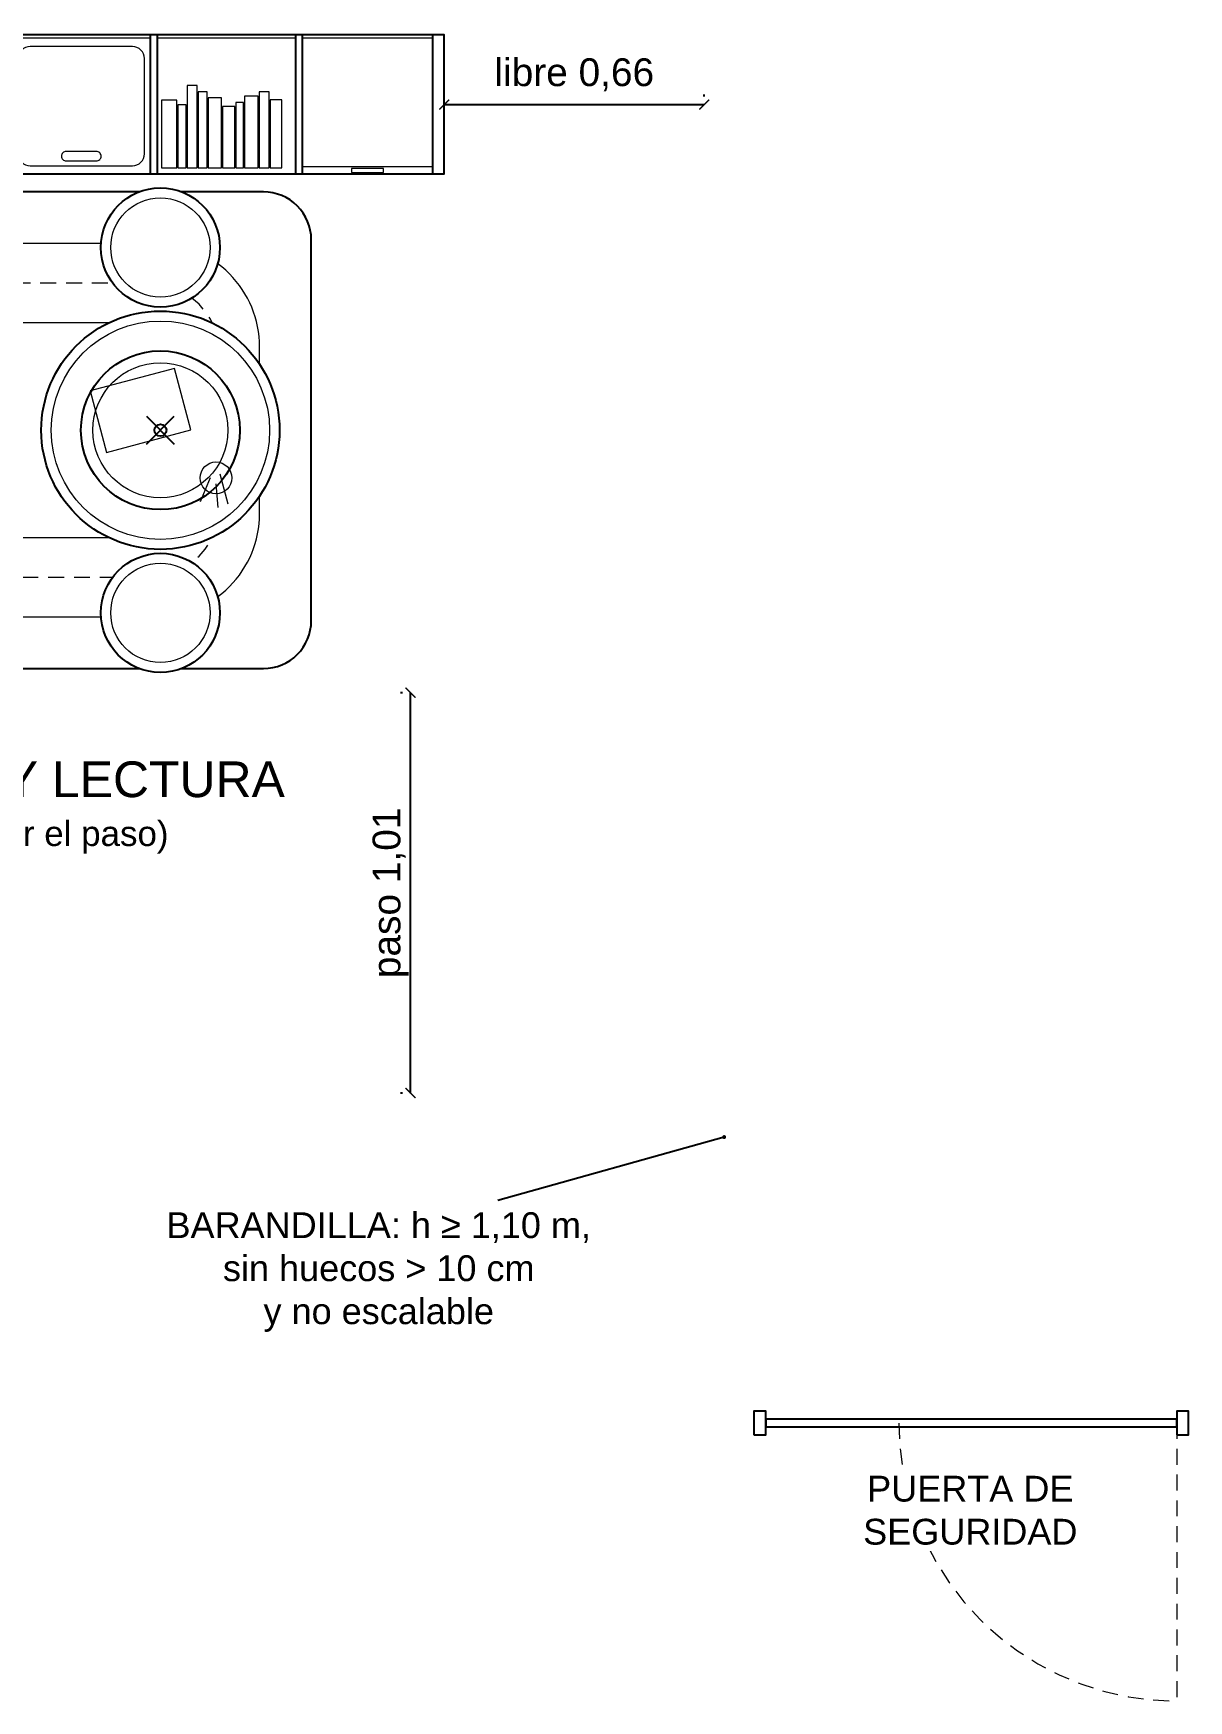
# Model space of a CAD drawing. Header units: metres. Extents: x 0.01 to 6.96, y -2.66 to 2.73.
# Drawn here: x 4.05 to 6.96, y -1.464 to 2.734 of the extents above; entities that cross this region are included whole.
import ezdxf

# ---------------------------------------------------------------- set-up
doc = ezdxf.new("R2010")
doc.units = ezdxf.units.M
for name, color, linetype in [('PS-ALFOMBRAS', 42, 'Continuous'), ('PS-COTAS', 1, 'Continuous'), ('PS-ILUMINACION', 6, 'Continuous'), ('PS-MOBILIARIO', 3, 'Continuous'), ('PS-SEGURIDAD', 30, 'Continuous'), ('PS-TEXTOS', 7, 'Continuous')]:
    doc.layers.add(name, color=color, linetype=linetype)
doc.styles.add('PS', font='arial.ttf')
doc.dimstyles.new('PS', dxfattribs={"dimtxt": 0.07, "dimasz": 0.025, "dimexe": 0.025, "dimexo": 0.02, "dimgap": 0.015, "dimtad": 1, "dimzin": 0, "dimtxsty": 'PS', "dimblk": 'ARCHTICK', "dimcen": 0, "dimclrd": 1, "dimclre": 1, "dimclrt": 1, "dimazin": 3, "dimtfac": 1, "dimtmove": 0, "dimatfit": 3, "dimtfill": 1})

# ---------------------------------------------------------------- blocks, each defined once
blk = doc.blocks.new('PS_ALFOMBRA_JUEGO_170x120')
at = {"color": 8, "lineweight": 13}
for p, q in [((-0.53, 0.3459), (-0.541, 0.3386)), ((-0.5089, 0.3563), (-0.53, 0.3459)), ((-0.5058, 0.3573), (-0.5089, 0.3563)), ((-0.4635, 0.3685), (-0.482, 0.3648)), ((-0.4424, 0.3698), (-0.4635, 0.3685)), ((-0.3774, 0.37), (-0.4174, 0.37)), ((-0.3124, 0.37), (-0.3524, 0.37)), ((-0.2474, 0.37), (-0.2874, 0.37)), ((-0.1824, 0.37), (-0.2224, 0.37)), ((-0.1174, 0.37), (-0.1574, 0.37)), ((-0.0524, 0.37), (-0.0924, 0.37)), ((0.0126, 0.37), (-0.0274, 0.37)), ((0.0776, 0.37), (0.0376, 0.37)), ((0.1426, 0.37), (0.1026, 0.37)), ((0.2076, 0.37), (0.1676, 0.37)), ((0.2726, 0.37), (0.2326, 0.37)), ((0.3376, 0.37), (0.2976, 0.37)), ((0.4026, 0.37), (0.3626, 0.37)), ((0.44, 0.37), (0.4276, 0.37)), ((0.4635, 0.3685), (0.44, 0.37)), ((0.4675, 0.3677), (0.4635, 0.3685)), ((0.5089, 0.3563), (0.4918, 0.3621)), ((0.5286, 0.3466), (0.5089, 0.3563)), ((-0.5828, 0.2996), (-0.587, 0.2933)), ((-0.5673, 0.3173), (-0.5828, 0.2996)), ((-0.5606, 0.3231), (-0.5673, 0.3173)), ((0.5496, 0.3328), (0.5495, 0.3329)), ((0.5673, 0.3173), (0.5496, 0.3328)), ((0.5781, 0.305), (0.5673, 0.3173)), ((-0.6063, 0.2589), (-0.6139, 0.2366)), ((-0.5999, 0.2719), (-0.6063, 0.2589)), ((0.5959, 0.28), (0.5927, 0.2848)), ((0.6063, 0.2589), (0.5959, 0.28)), ((0.6097, 0.2487), (0.6063, 0.2589)), ((-0.6187, 0.2101), (-0.62, 0.19)), ((-0.6139, 0.2366), (-0.6142, 0.2347)), ((0.6185, 0.2135), (0.6162, 0.2246)), ((0.62, 0.19), (0.6185, 0.2135)), ((-0.62, 0.19), (-0.62, 0.1702)), ((0.62, 0.1849), (0.62, 0.19)), ((-0.62, 0.1452), (-0.62, 0.1052)), ((0.62, 0.1199), (0.62, 0.1599)), ((0.62, 0.0549), (0.62, 0.0949)), ((-0.62, 0.0802), (-0.62, 0.0402)), ((-0.62, 0.0152), (-0.62, -0.0248)), ((0.62, -0.0101), (0.62, 0.0299)), ((0.62, -0.0751), (0.62, -0.0351)), ((-0.62, -0.0498), (-0.62, -0.0898)), ((-0.62, -0.1148), (-0.62, -0.1548)), ((0.62, -0.1401), (0.62, -0.1001)), ((0.62, -0.19), (0.62, -0.1651)), ((-0.62, -0.1798), (-0.62, -0.19)), ((-0.62, -0.19), (-0.6185, -0.2135)), ((0.619, -0.2051), (0.62, -0.19)), ((-0.6185, -0.2135), (-0.6152, -0.2296)), ((0.6063, -0.2589), (0.6139, -0.2366)), ((0.6139, -0.2366), (0.6152, -0.2297)), ((-0.6081, -0.2535), (-0.6063, -0.2589)), ((-0.6063, -0.2589), (-0.5959, -0.28)), ((-0.5959, -0.28), (-0.5899, -0.289)), ((0.5828, -0.2996), (0.5898, -0.2891)), ((0.6021, -0.2674), (0.6063, -0.2589)), ((-0.5747, -0.3088), (-0.5673, -0.3173)), ((-0.5673, -0.3173), (-0.5496, -0.3328)), ((-0.5496, -0.3328), (-0.5453, -0.3357)), ((0.53, -0.3459), (0.5452, -0.3357)), ((0.5644, -0.3198), (0.5673, -0.3173)), ((0.5673, -0.3173), (0.5828, -0.2996)), ((-0.524, -0.3488), (-0.5089, -0.3563)), ((-0.5089, -0.3563), (-0.487, -0.3637)), ((-0.4625, -0.3685), (-0.44, -0.37)), ((-0.44, -0.37), (-0.4225, -0.37)), ((-0.3975, -0.37), (-0.3575, -0.37)), ((-0.3325, -0.37), (-0.2925, -0.37)), ((-0.2675, -0.37), (-0.2275, -0.37)), ((-0.2025, -0.37), (-0.1625, -0.37)), ((-0.1375, -0.37), (-0.0975, -0.37)), ((-0.0725, -0.37), (-0.0325, -0.37)), ((-0.0075, -0.37), (0.0325, -0.37)), ((0.0575, -0.37), (0.0975, -0.37)), ((0.1225, -0.37), (0.1625, -0.37)), ((0.1875, -0.37), (0.2275, -0.37)), ((0.2525, -0.37), (0.2925, -0.37)), ((0.3175, -0.37), (0.3575, -0.37)), ((0.3825, -0.37), (0.4225, -0.37)), ((0.4474, -0.3695), (0.4635, -0.3685)), ((0.4635, -0.3685), (0.4866, -0.3639)), ((0.4866, -0.3639), (0.4869, -0.3637)), ((0.5105, -0.3555), (0.53, -0.3459))]:
    blk.add_line(p, q, dxfattribs=at)
blk.add_lwpolyline([(-0.85, -0.48, 0.414214), (-0.73, -0.6), (0.73, -0.6, 0.414214), (0.85, -0.48), (0.85, 0.48, 0.414214), (0.73, 0.6), (-0.73, 0.6, 0.414214), (-0.85, 0.48)], format="xyb", close=True)
for points in [[(-0.72, -0.21, 0.414214), (-0.46, -0.47), (0.46, -0.47, 0.414214), (0.72, -0.21), (0.72, 0.21, 0.414214), (0.46, 0.47), (-0.46, 0.47, 0.414214), (-0.72, 0.21)], [(-0.52, -0.17, 0.414214), (-0.42, -0.27), (0.42, -0.27, 0.414214), (0.52, -0.17), (0.52, 0.17, 0.414214), (0.42, 0.27), (-0.42, 0.27, 0.414214), (-0.52, 0.17)]]:
    blk.add_lwpolyline(points, format="xyb", close=True, dxfattribs=at)
for points in [[(-0.11, -0.46), (-0.08, -0.46), (-0.08, -0.28), (-0.11, -0.28)], [(-0.06, -0.46), (-0.03, -0.46), (-0.03, -0.28), (-0.06, -0.28)], [(-0.01, -0.46), (0.02, -0.46), (0.02, -0.28), (-0.01, -0.28)], [(0.04, -0.46), (0.07, -0.46), (0.07, -0.28), (0.04, -0.28)], [(0.09, -0.46), (0.12, -0.46), (0.12, -0.28), (0.09, -0.28)]]:
    blk.add_lwpolyline(points, close=True, dxfattribs=at)
for centre in [(-0.3, 0), (0.3, 0)]:
    blk.add_circle(centre, 0.08, dxfattribs=at)
blk = doc.blocks.new('PS_LIBRERIA_INFANTIL_256x35')
blk.add_wipeout([(0, -0.35), (2.56, -0.35), (2.56, 0), (0, 0)])
at = {"color": 8, "lineweight": 13}
blk.add_line((2.2033, -0.332), (2.53, -0.332), dxfattribs=at)
for points in [[(0, -0.35), (0.018, -0.35), (0.018, 0), (0, 0)], [(0.3567, -0.35), (0.3747, -0.35), (0.3747, 0), (0.3567, 0)], [(0.7224, -0.35), (0.7404, -0.35), (0.7404, 0), (0.7224, 0)], [(1.0881, -0.35), (1.1061, -0.35), (1.1061, 0), (1.0881, 0)], [(1.4539, -0.35), (1.4719, -0.35), (1.4719, 0), (1.4539, 0)], [(1.8196, -0.35), (1.8376, -0.35), (1.8376, 0), (1.8196, 0)], [(2.1853, -0.35), (2.2033, -0.35), (2.2033, 0), (2.1853, 0)], [(2.53, -0.35), (2.56, -0.35), (2.56, 0), (2.53, 0)]]:
    blk.add_lwpolyline(points, close=True)
for points in [[(0.3565, 0), (0.0182, 0)], [(0.7222, 0), (0.3749, 0)], [(1.0879, 0), (0.7406, 0)], [(1.4537, 0), (1.1063, 0)], [(1.8194, 0), (1.4721, 0)], [(2.1851, 0), (1.8378, 0)], [(2.5298, 0), (2.2035, 0)], [(0.0182, -0.35), (0.3565, -0.35)], [(0.3749, -0.35), (0.7222, -0.35)], [(0.7406, -0.35), (1.0879, -0.35)], [(1.1063, -0.35), (1.4537, -0.35)], [(1.4721, -0.35), (1.8194, -0.35)], [(1.8378, -0.35), (2.1851, -0.35)], [(2.2035, -0.35), (2.5298, -0.35)]]:
    blk.add_lwpolyline(points)
for points in [[(0.0182, -0.008), (0.3565, -0.008)], [(0.3749, -0.008), (0.7222, -0.008)], [(0.7406, -0.008), (1.0879, -0.008)], [(1.1063, -0.008), (1.4537, -0.008)], [(1.4721, -0.008), (1.8194, -0.008)], [(1.8378, -0.008), (2.1851, -0.008)], [(2.2035, -0.008), (2.5298, -0.008)]]:
    blk.add_lwpolyline(points, dxfattribs=at)
for points in [[(0.3897, -0.3, 0.414214), (0.4197, -0.33), (0.6774, -0.33, 0.414214), (0.7074, -0.3), (0.7074, -0.06, 0.414214), (0.6774, -0.03), (0.4197, -0.03, 0.414214), (0.3897, -0.06)], [(1.4869, -0.3, 0.414214), (1.5169, -0.33), (1.7746, -0.33, 0.414214), (1.8046, -0.3), (1.8046, -0.06, 0.414214), (1.7746, -0.03), (1.5169, -0.03, 0.414214), (1.4869, -0.06)], [(0.4986, -0.306, 0.414214), (0.5106, -0.318), (0.5866, -0.318, 0.414214), (0.5986, -0.306), (0.5986, -0.306, 0.414214), (0.5866, -0.294), (0.5106, -0.294, 0.414214), (0.4986, -0.306)], [(1.5957, -0.306, 0.414214), (1.6077, -0.318), (1.6837, -0.318, 0.414214), (1.6957, -0.306), (1.6957, -0.306, 0.414214), (1.6837, -0.294), (1.6077, -0.294, 0.414214), (1.5957, -0.306)]]:
    blk.add_lwpolyline(points, format="xyb", close=True, dxfattribs=at)
for points in [[(1.3362, -0.1431), (1.4031, -0.1638), (1.4238, -0.0969), (1.3569, -0.0762)], [(0.2454, -0.335), (0.2784, -0.335), (0.2784, -0.1187), (0.2454, -0.1187)], [(0.0924, -0.335), (0.1233, -0.335), (0.1233, -0.1594), (0.0924, -0.1594)], [(0.1258, -0.335), (0.1451, -0.335), (0.1451, -0.1495), (0.1258, -0.1495)], [(0.1476, -0.335), (0.1665, -0.335), (0.1665, -0.1546), (0.1476, -0.1546)], [(0.1912, -0.335), (0.2194, -0.335), (0.2194, -0.1271), (0.1912, -0.1271)], [(0.2809, -0.335), (0.3128, -0.335), (0.3128, -0.1572), (0.2809, -0.1572)], [(1.8476, -0.335), (1.8862, -0.335), (1.8862, -0.1647), (1.8476, -0.1647)], [(1.9126, -0.335), (1.938, -0.335), (1.938, -0.1279), (1.9126, -0.1279)], [(1.9405, -0.335), (1.9629, -0.335), (1.9629, -0.1443), (1.9405, -0.1443)], [(1.9654, -0.335), (1.9987, -0.335), (1.9987, -0.1589), (1.9654, -0.1589)], [(2.0568, -0.335), (2.0911, -0.335), (2.0911, -0.1551), (2.0568, -0.1551)], [(2.0936, -0.335), (2.1192, -0.335), (2.1192, -0.144), (2.0936, -0.144)], [(2.1217, -0.335), (2.1505, -0.335), (2.1505, -0.164), (2.1217, -0.164)], [(0.028, -0.335), (0.0538, -0.335), (0.0538, -0.1744), (0.028, -0.1744)], [(0.0563, -0.335), (0.0899, -0.335), (0.0899, -0.1799), (0.0563, -0.1799)], [(0.169, -0.335), (0.1887, -0.335), (0.1887, -0.1787), (0.169, -0.1787)], [(0.2219, -0.335), (0.2429, -0.335), (0.2429, -0.1694), (0.2219, -0.1694)], [(0.7604, -0.185), (1.0681, -0.185), (1.0681, -0.169), (0.7604, -0.169)], [(1.8887, -0.335), (1.9101, -0.335), (1.9101, -0.1768), (1.8887, -0.1768)], [(2.0012, -0.335), (2.0324, -0.335), (2.0324, -0.1806), (2.0012, -0.1806)], [(2.0349, -0.335), (2.0543, -0.335), (2.0543, -0.1706), (2.0349, -0.1706)], [(0.7604, -0.245), (1.0681, -0.245), (1.0681, -0.229), (0.7604, -0.229)], [(1.3527, -0.3113), (1.4213, -0.2973), (1.4073, -0.2287), (1.3387, -0.2427)], [(0.7604, -0.305), (1.0681, -0.305), (1.0681, -0.289), (0.7604, -0.289)], [(2.3266, -0.347), (2.4066, -0.347), (2.4066, -0.337), (2.3266, -0.337)]]:
    blk.add_lwpolyline(points, close=True, dxfattribs=at)
blk.add_lwpolyline([(1.145, -0.17, 0.4), (1.315, -0.17)], format="xyb", dxfattribs=at)
blk.add_circle((1.23, -0.17), 0.085, dxfattribs=at)
blk = doc.blocks.new('PS_MESA_INFANTIL_D60')
blk.add_wipeout([(0.3, 0), (0.2999, -0.0074), (0.2996, -0.0147), (0.2992, -0.0221), (0.2986, -0.0294), (0.2977, -0.0367), (0.2968, -0.044), (0.2956, -0.0513), (0.2942, -0.0585), (0.2927, -0.0657), (0.291, -0.0729), (0.2891, -0.08), (0.2871, -0.0871), (0.2849, -0.0941), (0.2825, -0.1011), (0.2799, -0.108), (0.2772, -0.1148), (0.2743, -0.1216), (0.2712, -0.1283), (0.268, -0.1349), (0.2646, -0.1414), (0.261, -0.1479), (0.2573, -0.1542), (0.2535, -0.1605), (0.2494, -0.1667), (0.2453, -0.1727), (0.241, -0.1787), (0.2365, -0.1846), (0.2319, -0.1903), (0.2272, -0.196), (0.2223, -0.2015), (0.2173, -0.2069), (0.2121, -0.2121), (0.2069, -0.2173), (0.2015, -0.2223), (0.196, -0.2272), (0.1903, -0.2319), (0.1846, -0.2365), (0.1787, -0.241), (0.1727, -0.2453), (0.1667, -0.2494), (0.1605, -0.2535), (0.1542, -0.2573), (0.1479, -0.261), (0.1414, -0.2646), (0.1349, -0.268), (0.1283, -0.2712), (0.1216, -0.2743), (0.1148, -0.2772), (0.108, -0.2799), (0.1011, -0.2825), (0.0941, -0.2849), (0.0871, -0.2871), (0.08, -0.2891), (0.0729, -0.291), (0.0657, -0.2927), (0.0585, -0.2942), (0.0513, -0.2956), (0.044, -0.2968), (0.0367, -0.2977), (0.0294, -0.2986), (0.0221, -0.2992), (0.0147, -0.2996), (0.0074, -0.2999), (0, -0.3), (-0.0074, -0.2999), (-0.0147, -0.2996), (-0.0221, -0.2992), (-0.0294, -0.2986), (-0.0367, -0.2977), (-0.044, -0.2968), (-0.0513, -0.2956), (-0.0585, -0.2942), (-0.0657, -0.2927), (-0.0729, -0.291), (-0.08, -0.2891), (-0.0871, -0.2871), (-0.0941, -0.2849), (-0.1011, -0.2825), (-0.108, -0.2799), (-0.1148, -0.2772), (-0.1216, -0.2743), (-0.1283, -0.2712), (-0.1349, -0.268), (-0.1414, -0.2646), (-0.1479, -0.261), (-0.1542, -0.2573), (-0.1605, -0.2535), (-0.1667, -0.2494), (-0.1727, -0.2453), (-0.1787, -0.241), (-0.1846, -0.2365), (-0.1903, -0.2319), (-0.196, -0.2272), (-0.2015, -0.2223), (-0.2069, -0.2173), (-0.2121, -0.2121), (-0.2173, -0.2069), (-0.2223, -0.2015), (-0.2272, -0.196), (-0.2319, -0.1903), (-0.2365, -0.1846), (-0.241, -0.1787), (-0.2453, -0.1727), (-0.2494, -0.1667), (-0.2535, -0.1605), (-0.2573, -0.1542), (-0.261, -0.1479), (-0.2646, -0.1414), (-0.268, -0.1349), (-0.2712, -0.1283), (-0.2743, -0.1216), (-0.2772, -0.1148), (-0.2799, -0.108), (-0.2825, -0.1011), (-0.2849, -0.0941), (-0.2871, -0.0871), (-0.2891, -0.08), (-0.291, -0.0729), (-0.2927, -0.0657), (-0.2942, -0.0585), (-0.2956, -0.0513), (-0.2968, -0.044), (-0.2977, -0.0367), (-0.2986, -0.0294), (-0.2992, -0.0221), (-0.2996, -0.0147), (-0.2999, -0.0074), (-0.3, 0), (-0.2999, 0.0074), (-0.2996, 0.0147), (-0.2992, 0.0221), (-0.2986, 0.0294), (-0.2977, 0.0367), (-0.2968, 0.044), (-0.2956, 0.0513), (-0.2942, 0.0585), (-0.2927, 0.0657), (-0.291, 0.0729), (-0.2891, 0.08), (-0.2871, 0.0871), (-0.2849, 0.0941), (-0.2825, 0.1011), (-0.2799, 0.108), (-0.2772, 0.1148), (-0.2743, 0.1216), (-0.2712, 0.1283), (-0.268, 0.1349), (-0.2646, 0.1414), (-0.261, 0.1479), (-0.2573, 0.1542), (-0.2535, 0.1605), (-0.2494, 0.1667), (-0.2453, 0.1727), (-0.241, 0.1787), (-0.2365, 0.1846), (-0.2319, 0.1903), (-0.2272, 0.196), (-0.2223, 0.2015), (-0.2173, 0.2069), (-0.2121, 0.2121), (-0.2069, 0.2173), (-0.2015, 0.2223), (-0.196, 0.2272), (-0.1903, 0.2319), (-0.1846, 0.2365), (-0.1787, 0.241), (-0.1727, 0.2453), (-0.1667, 0.2494), (-0.1605, 0.2535), (-0.1542, 0.2573), (-0.1479, 0.261), (-0.1414, 0.2646), (-0.1349, 0.268), (-0.1283, 0.2712), (-0.1216, 0.2743), (-0.1148, 0.2772), (-0.108, 0.2799), (-0.1011, 0.2825), (-0.0941, 0.2849), (-0.0871, 0.2871), (-0.08, 0.2891), (-0.0729, 0.291), (-0.0657, 0.2927), (-0.0585, 0.2942), (-0.0513, 0.2956), (-0.044, 0.2968), (-0.0367, 0.2977), (-0.0294, 0.2986), (-0.0221, 0.2992), (-0.0147, 0.2996), (-0.0074, 0.2999), (0, 0.3), (0.0074, 0.2999), (0.0147, 0.2996), (0.0221, 0.2992), (0.0294, 0.2986), (0.0367, 0.2977), (0.044, 0.2968), (0.0513, 0.2956), (0.0585, 0.2942), (0.0657, 0.2927), (0.0729, 0.291), (0.08, 0.2891), (0.0871, 0.2871), (0.0941, 0.2849), (0.1011, 0.2825), (0.108, 0.2799), (0.1148, 0.2772), (0.1216, 0.2743), (0.1283, 0.2712), (0.1349, 0.268), (0.1414, 0.2646), (0.1479, 0.261), (0.1542, 0.2573), (0.1605, 0.2535), (0.1667, 0.2494), (0.1727, 0.2453), (0.1787, 0.241), (0.1846, 0.2365), (0.1903, 0.2319), (0.196, 0.2272), (0.2015, 0.2223), (0.2069, 0.2173), (0.2121, 0.2121), (0.2173, 0.2069), (0.2223, 0.2015), (0.2272, 0.196), (0.2319, 0.1903), (0.2365, 0.1846), (0.241, 0.1787), (0.2453, 0.1727), (0.2494, 0.1667), (0.2535, 0.1605), (0.2573, 0.1542), (0.261, 0.1479), (0.2646, 0.1414), (0.268, 0.1349), (0.2712, 0.1283), (0.2743, 0.1216), (0.2772, 0.1148), (0.2799, 0.108), (0.2825, 0.1011), (0.2849, 0.0941), (0.2871, 0.0871), (0.2891, 0.08), (0.291, 0.0729), (0.2927, 0.0657), (0.2942, 0.0585), (0.2956, 0.0513), (0.2968, 0.044), (0.2977, 0.0367), (0.2986, 0.0294), (0.2992, 0.0221), (0.2996, 0.0147), (0.2999, 0.0074)])
at = {"color": 8, "lineweight": 13}
for p, q in [((0.125, -0.12), (0.1, -0.18)), ((0.15, -0.11), (0.17, -0.185)), ((0.14, -0.135), (0.145, -0.195))]:
    blk.add_line(p, q, dxfattribs=at)
blk.add_lwpolyline([(-0.1355, -0.0557), (0.077, 0.0012), (0.0355, 0.1557), (-0.177, 0.0988)], close=True, dxfattribs=at)
blk.add_circle((0, 0), 0.3)
for centre, radius in [((0, 0), 0.275), ((0.14, -0.12), 0.04)]:
    blk.add_circle(centre, radius, dxfattribs=at)
blk = doc.blocks.new('PS_TABURETE_D30')
blk.add_wipeout([(0.15, 0), (0.15, -0.0037), (0.1498, -0.0074), (0.1496, -0.011), (0.1493, -0.0147), (0.1489, -0.0184), (0.1484, -0.022), (0.1478, -0.0256), (0.1471, -0.0293), (0.1464, -0.0329), (0.1455, -0.0364), (0.1446, -0.04), (0.1435, -0.0435), (0.1424, -0.0471), (0.1412, -0.0505), (0.1399, -0.054), (0.1386, -0.0574), (0.1371, -0.0608), (0.1356, -0.0641), (0.134, -0.0674), (0.1323, -0.0707), (0.1305, -0.0739), (0.1287, -0.0771), (0.1267, -0.0802), (0.1247, -0.0833), (0.1226, -0.0864), (0.1205, -0.0894), (0.1183, -0.0923), (0.116, -0.0952), (0.1136, -0.098), (0.1111, -0.1007), (0.1086, -0.1034), (0.1061, -0.1061), (0.1034, -0.1086), (0.1007, -0.1111), (0.098, -0.1136), (0.0952, -0.116), (0.0923, -0.1183), (0.0894, -0.1205), (0.0864, -0.1226), (0.0833, -0.1247), (0.0802, -0.1267), (0.0771, -0.1287), (0.0739, -0.1305), (0.0707, -0.1323), (0.0674, -0.134), (0.0641, -0.1356), (0.0608, -0.1371), (0.0574, -0.1386), (0.054, -0.1399), (0.0505, -0.1412), (0.0471, -0.1424), (0.0435, -0.1435), (0.04, -0.1446), (0.0364, -0.1455), (0.0329, -0.1464), (0.0293, -0.1471), (0.0256, -0.1478), (0.022, -0.1484), (0.0184, -0.1489), (0.0147, -0.1493), (0.011, -0.1496), (0.0074, -0.1498), (0.0037, -0.15), (0, -0.15), (-0.0037, -0.15), (-0.0074, -0.1498), (-0.011, -0.1496), (-0.0147, -0.1493), (-0.0184, -0.1489), (-0.022, -0.1484), (-0.0256, -0.1478), (-0.0293, -0.1471), (-0.0329, -0.1464), (-0.0364, -0.1455), (-0.04, -0.1446), (-0.0435, -0.1435), (-0.0471, -0.1424), (-0.0505, -0.1412), (-0.054, -0.1399), (-0.0574, -0.1386), (-0.0608, -0.1371), (-0.0641, -0.1356), (-0.0674, -0.134), (-0.0707, -0.1323), (-0.0739, -0.1305), (-0.0771, -0.1287), (-0.0802, -0.1267), (-0.0833, -0.1247), (-0.0864, -0.1226), (-0.0894, -0.1205), (-0.0923, -0.1183), (-0.0952, -0.116), (-0.098, -0.1136), (-0.1007, -0.1111), (-0.1034, -0.1086), (-0.1061, -0.1061), (-0.1086, -0.1034), (-0.1111, -0.1007), (-0.1136, -0.098), (-0.116, -0.0952), (-0.1183, -0.0923), (-0.1205, -0.0894), (-0.1226, -0.0864), (-0.1247, -0.0833), (-0.1267, -0.0802), (-0.1287, -0.0771), (-0.1305, -0.0739), (-0.1323, -0.0707), (-0.134, -0.0674), (-0.1356, -0.0641), (-0.1371, -0.0608), (-0.1386, -0.0574), (-0.1399, -0.054), (-0.1412, -0.0505), (-0.1424, -0.0471), (-0.1435, -0.0435), (-0.1446, -0.04), (-0.1455, -0.0364), (-0.1464, -0.0329), (-0.1471, -0.0293), (-0.1478, -0.0256), (-0.1484, -0.022), (-0.1489, -0.0184), (-0.1493, -0.0147), (-0.1496, -0.011), (-0.1498, -0.0074), (-0.15, -0.0037), (-0.15, 0), (-0.15, 0.0037), (-0.1498, 0.0074), (-0.1496, 0.011), (-0.1493, 0.0147), (-0.1489, 0.0184), (-0.1484, 0.022), (-0.1478, 0.0256), (-0.1471, 0.0293), (-0.1464, 0.0329), (-0.1455, 0.0364), (-0.1446, 0.04), (-0.1435, 0.0435), (-0.1424, 0.0471), (-0.1412, 0.0505), (-0.1399, 0.054), (-0.1386, 0.0574), (-0.1371, 0.0608), (-0.1356, 0.0641), (-0.134, 0.0674), (-0.1323, 0.0707), (-0.1305, 0.0739), (-0.1287, 0.0771), (-0.1267, 0.0802), (-0.1247, 0.0833), (-0.1226, 0.0864), (-0.1205, 0.0894), (-0.1183, 0.0923), (-0.116, 0.0952), (-0.1136, 0.098), (-0.1111, 0.1007), (-0.1086, 0.1034), (-0.1061, 0.1061), (-0.1034, 0.1086), (-0.1007, 0.1111), (-0.098, 0.1136), (-0.0952, 0.116), (-0.0923, 0.1183), (-0.0894, 0.1205), (-0.0864, 0.1226), (-0.0833, 0.1247), (-0.0802, 0.1267), (-0.0771, 0.1287), (-0.0739, 0.1305), (-0.0707, 0.1323), (-0.0674, 0.134), (-0.0641, 0.1356), (-0.0608, 0.1371), (-0.0574, 0.1386), (-0.054, 0.1399), (-0.0505, 0.1412), (-0.0471, 0.1424), (-0.0435, 0.1435), (-0.04, 0.1446), (-0.0364, 0.1455), (-0.0329, 0.1464), (-0.0293, 0.1471), (-0.0256, 0.1478), (-0.022, 0.1484), (-0.0184, 0.1489), (-0.0147, 0.1493), (-0.011, 0.1496), (-0.0074, 0.1498), (-0.0037, 0.15), (0, 0.15), (0.0037, 0.15), (0.0074, 0.1498), (0.011, 0.1496), (0.0147, 0.1493), (0.0184, 0.1489), (0.022, 0.1484), (0.0256, 0.1478), (0.0293, 0.1471), (0.0329, 0.1464), (0.0364, 0.1455), (0.04, 0.1446), (0.0435, 0.1435), (0.0471, 0.1424), (0.0505, 0.1412), (0.054, 0.1399), (0.0574, 0.1386), (0.0608, 0.1371), (0.0641, 0.1356), (0.0674, 0.134), (0.0707, 0.1323), (0.0739, 0.1305), (0.0771, 0.1287), (0.0802, 0.1267), (0.0833, 0.1247), (0.0864, 0.1226), (0.0894, 0.1205), (0.0923, 0.1183), (0.0952, 0.116), (0.098, 0.1136), (0.1007, 0.1111), (0.1034, 0.1086), (0.1061, 0.1061), (0.1086, 0.1034), (0.1111, 0.1007), (0.1136, 0.098), (0.116, 0.0952), (0.1183, 0.0923), (0.1205, 0.0894), (0.1226, 0.0864), (0.1247, 0.0833), (0.1267, 0.0802), (0.1287, 0.0771), (0.1305, 0.0739), (0.1323, 0.0707), (0.134, 0.0674), (0.1356, 0.0641), (0.1371, 0.0608), (0.1386, 0.0574), (0.1399, 0.054), (0.1412, 0.0505), (0.1424, 0.0471), (0.1435, 0.0435), (0.1446, 0.04), (0.1455, 0.0364), (0.1464, 0.0329), (0.1471, 0.0293), (0.1478, 0.0256), (0.1484, 0.022), (0.1489, 0.0184), (0.1493, 0.0147), (0.1496, 0.011), (0.1498, 0.0074), (0.15, 0.0037)])
blk.add_circle((0, 0), 0.15)
at = {"color": 8, "lineweight": 13}
blk.add_circle((0, 0), 0.125, dxfattribs=at)
blk = doc.blocks.new('PS_LAMPARA_TECHO')
for p, q in [((-0.035, -0.035), (0.035, 0.035)), ((-0.035, 0.035), (0.035, -0.035))]:
    blk.add_line(p, q)
for radius in [0.2, 0.015]:
    blk.add_circle((0, 0), radius)
at = {"color": 8, "lineweight": 13}
blk.add_circle((0, 0), 0.17, dxfattribs=at)
blk = doc.blocks.new('PS_PUERTA_SEGURIDAD')
at = {"color": 8, "lineweight": 13}
for p, q in [((0.365, 0), (0.3667, -0.04)), ((1.065, 0), (1.065, -0.04)), ((0.3682, -0.0649), (0.3734, -0.1046)), ((1.065, -0.065), (1.065, -0.105)), ((0.3773, -0.1292), (0.386, -0.1683)), ((1.065, -0.13), (1.065, -0.17)), ((0.3924, -0.1924), (0.4044, -0.2306)), ((1.065, -0.195), (1.065, -0.235)), ((0.4132, -0.2539), (0.4285, -0.2909)), ((1.065, -0.26), (1.065, -0.3)), ((0.4397, -0.3133), (0.4581, -0.3488)), ((1.065, -0.325), (1.065, -0.365)), ((0.4715, -0.3699), (0.4916, -0.4015)), ((0.4916, -0.4015), (0.4931, -0.4035)), ((1.065, -0.39), (1.065, -0.43)), ((0.5084, -0.4233), (0.5288, -0.45)), ((0.5288, -0.45), (0.5331, -0.4547)), ((1.065, -0.455), (1.065, -0.495)), ((0.55, -0.4731), (0.57, -0.495)), ((0.57, -0.495), (0.5777, -0.502)), ((0.5961, -0.5189), (0.615, -0.5362)), ((0.615, -0.5362), (0.6264, -0.545)), ((1.065, -0.52), (1.065, -0.56)), ((0.6463, -0.5602), (0.6635, -0.5734)), ((0.6635, -0.5734), (0.6789, -0.5832)), ((1.065, -0.585), (1.065, -0.625)), ((0.7, -0.5967), (0.715, -0.6062)), ((0.715, -0.6062), (0.7347, -0.6165)), ((0.7569, -0.628), (0.7692, -0.6344)), ((0.7692, -0.6344), (0.7933, -0.6444)), ((0.8164, -0.654), (0.8256, -0.6578)), ((0.8256, -0.6578), (0.8543, -0.6668)), ((1.065, -0.65), (1.065, -0.69)), ((0.8781, -0.6743), (0.8838, -0.6761)), ((0.8838, -0.6761), (0.917, -0.6835)), ((0.9414, -0.6889), (0.9434, -0.6894)), ((0.9434, -0.6894), (0.981, -0.6943)), ((1.0058, -0.6974), (1.0458, -0.6992))]:
    blk.add_line(p, q, dxfattribs=at)
for points in [[(0, -0.03), (0.03, -0.03), (0.03, 0.03), (0, 0.03)], [(0.03, -0.01), (1.065, -0.01), (1.065, 0.01), (0.03, 0.01)], [(1.065, -0.03), (1.095, -0.03), (1.095, 0.03), (1.065, 0.03)]]:
    blk.add_lwpolyline(points, close=True)
blk = doc.blocks.new('_ARCHTICK')
at = {"color": 0, "linetype": 'BYBLOCK', "const_width": 0.15}
blk.add_lwpolyline([(-0.5, -0.5), (0.5, 0.5)], dxfattribs=at)

msp = doc.modelspace()

# ---------------------------------------------------------------- block references
at = {"layer": 'PS-ALFOMBRAS'}
msp.add_blockref('PS_ALFOMBRA_JUEGO_170x120', (3.9, 1.735), dxfattribs=at)
at = {"layer": 'PS-MOBILIARIO'}
msp.add_blockref('PS_LIBRERIA_INFANTIL_256x35', (2.525, 2.731), dxfattribs=at)
at = {"layer": 'PS-SEGURIDAD'}
msp.add_blockref('PS_PUERTA_SEGURIDAD', (5.865, -0.765), dxfattribs=at)

# ---------------------------------------------------------------- texts
at = {"layer": 'PS-SEGURIDAD', "insert": (4.92, -0.385), "char_height": 0.065, "attachment_point": 5, "style": 'PS', "bg_fill": 3, "box_fill_scale": 1.25, "bg_fill_color": 0}
msp.add_mtext('BARANDILLA: h ≥ 1,10 m,\\Psin huecos > 10 cm\\Py no escalable', dxfattribs=at)
at = {"layer": 'PS-TEXTOS', "insert": (3.8, 0.785), "char_height": 0.09, "attachment_point": 5, "style": 'PS', "bg_fill": 3, "box_fill_scale": 1.25, "bg_fill_color": 0}
msp.add_mtext('ZONA DE JUEGO Y LECTURA\\P\\H0.7x;S = 5,3 m² (sin contar el paso)', dxfattribs=at)

# ---------------------------------------------------------------- dimensions: what is measured, and where the dimension line sits
at = {"layer": 'PS-COTAS'}
msp.add_linear_dim(base=(5, 0.066), p1=(5, 0.066), p2=(5, 1.074), angle=90, text='paso <>', dimstyle='PS', dxfattribs=at).render()

# ---------------------------------------------------------------- next in the draw order: block references
at = {"layer": 'PS-MOBILIARIO'}
msp.add_blockref('PS_MESA_INFANTIL_D60', (4.37, 1.735), dxfattribs=at)

# ---------------------------------------------------------------- next in the draw order: texts
at = {"layer": 'PS-SEGURIDAD', "insert": (6.41, -0.985), "char_height": 0.065, "attachment_point": 5, "style": 'PS', "bg_fill": 3, "box_fill_scale": 1.25, "bg_fill_color": 0}
msp.add_mtext('PUERTA DE\\PSEGURIDAD', dxfattribs=at)

# ---------------------------------------------------------------- next in the draw order: dimensions: what is measured, and where the dimension line sits
at = {"layer": 'PS-COTAS'}
msp.add_linear_dim(base=(5.085, 2.555), p1=(5.085, 2.555), p2=(5.74, 2.555), text='libre <>', dimstyle='PS', dxfattribs=at).render()

# ---------------------------------------------------------------- next in the draw order: leaders
at = {"layer": 'PS-SEGURIDAD'}
msp.add_leader([(5.79, -0.045), (5.22, -0.205)], dimstyle='PS', override={"dimasz": 0.04, "dimclrd": 256, "dimldrblk": 'DOTSMALL'}, dxfattribs=at)

# ---------------------------------------------------------------- next in the draw order: block references
at = {"layer": 'PS-ILUMINACION'}
msp.add_blockref('PS_LAMPARA_TECHO', (4.37, 1.735), dxfattribs=at)
at = {"layer": 'PS-MOBILIARIO'}
for p in [(4.37, 2.195), (4.37, 1.275)]:
    msp.add_blockref('PS_TABURETE_D30', p, dxfattribs=at)

doc.saveas('drawing.dxf')
